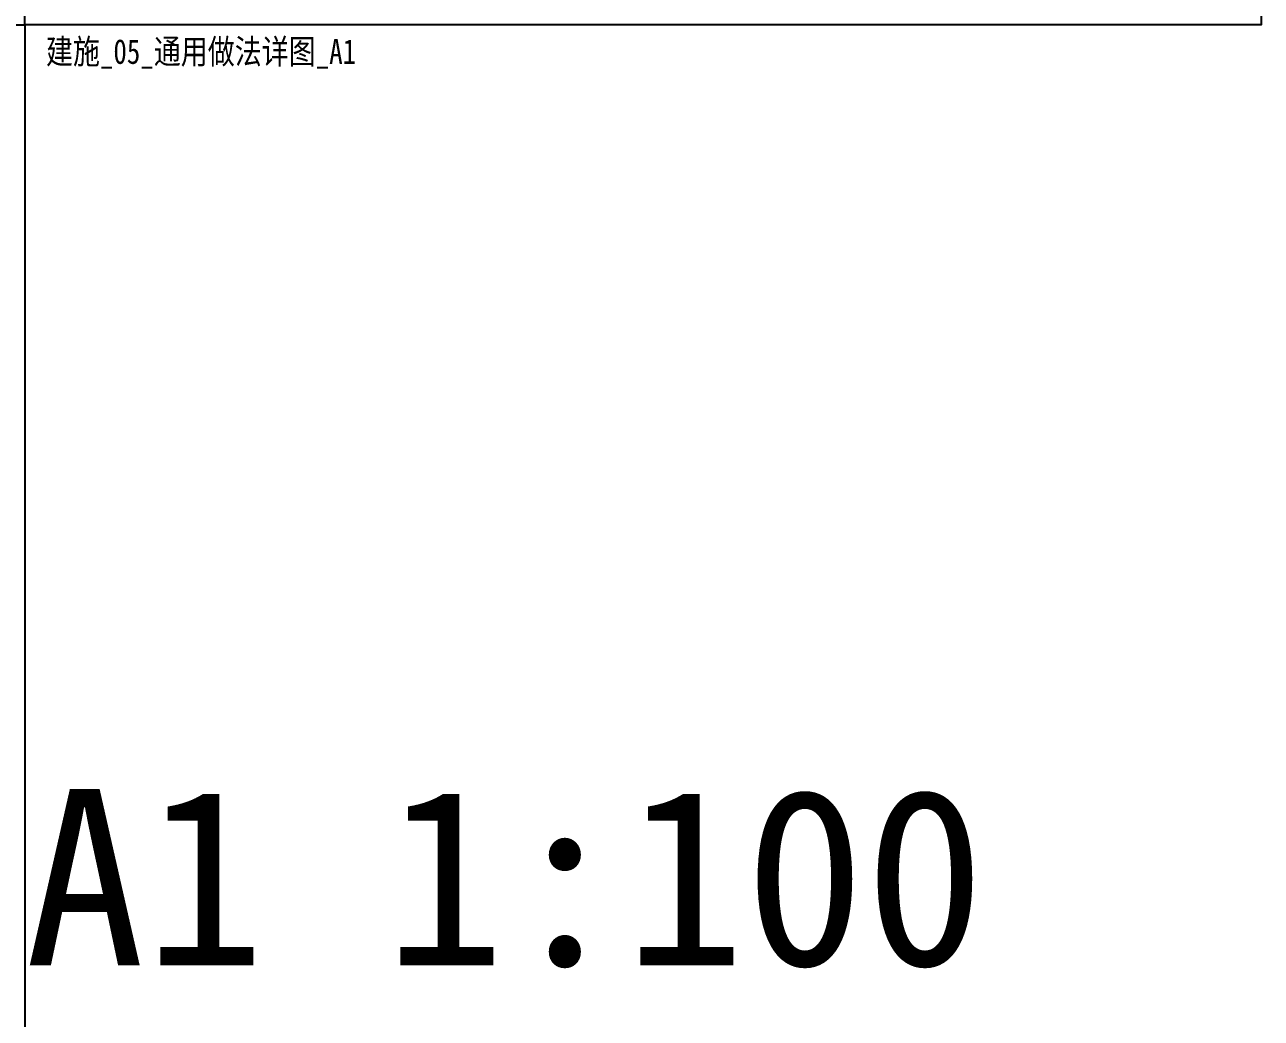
# Model space of a CAD drawing. Extents: x 27938 to 725830, y -209821 to 1628073.
# Drawn here: x 260214 to 281239, y 904883 to 921782 of the extents above; entities that cross this region are included whole.
import ezdxf

# ---------------------------------------------------------------- set-up
doc = ezdxf.new("R2010")
doc.units = 0
doc.header["$LTSCALE"] = 1000
doc.header["$MEASUREMENT"] = 0
doc.layers.add('yichutu', color=7, linetype='Continuous', true_color=0xffffff, plot=False)
doc.layers.add('图框', color=140, linetype='Continuous')
doc.layers.add('导图字', color=7, linetype='Continuous')
doc.styles.add('_TCH_LABEL', font='')
doc.styles.add('黑体', font='')
doc.styles.get('_TCH_LABEL').set_extended_font_data('SimHei')
doc.styles.get('黑体').set_extended_font_data('SimHei')

# ---------------------------------------------------------------- blocks, each defined once
blk = doc.blocks.new('yct-841-594-84100-59399.9999999999-100-1000.0')
at = {"layer": 'yichutu', "color": 7, "true_color": 0xffffff}
blk.add_lwpolyline([(0, 0), (0, 59400), (84100, 59400), (84100, 0)], close=True, dxfattribs=at)
at = {"layer": 'yichutu', "color": 7, "true_color": 0xffffff, "style": '_TCH_LABEL'}
blk.add_text('A1 1:100', height=3000, dxfattribs=at).set_placement((0, 61400))

msp = doc.modelspace()

# ---------------------------------------------------------------- linework, layer by layer
at = {"layer": '图框', "color": 2}
msp.add_lwpolyline([(260214.1, 903782.1), (229214.1, 903782.1), (229214.1, 921782.1), (260214.1, 921782.1)], close=True, dxfattribs=at)

# ---------------------------------------------------------------- block references
at = {"layer": 'yichutu', "xscale": 0.25, "yscale": 0.25, "zscale": 0.25}
msp.add_blockref('yct-841-594-84100-59399.9999999999-100-1000.0', (260214.1, 921782.1), dxfattribs=at)
at = {"layer": 'yichutu'}
msp.add_blockref('yct-841-594-84100-59399.9999999999-100-1000.0', (260214.1, 844382.1), dxfattribs=at)

# ---------------------------------------------------------------- texts
at = {"layer": '导图字', "color": 1, "style": '黑体', "width": 0.8}
msp.add_text('建施_05_通用做法详图_A1', height=420.591, dxfattribs=at).set_placement((260574.9, 921116.2))

doc.saveas('drawing.dxf')
